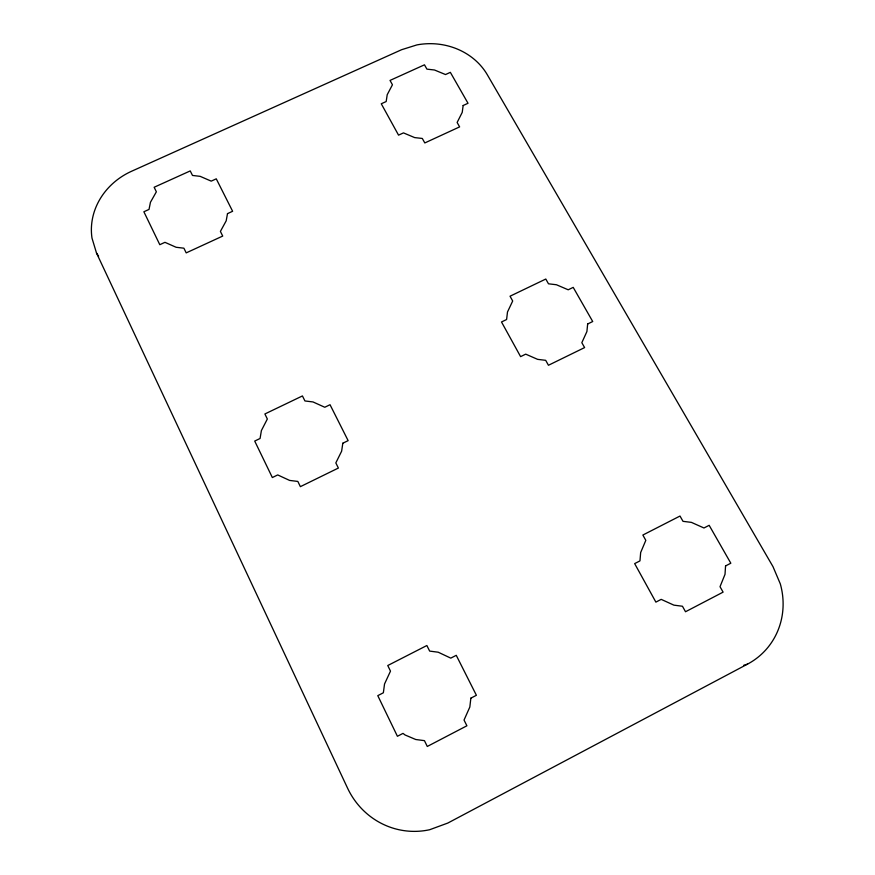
<?xml version="1.0" encoding="UTF-8"?>
<svg xmlns="http://www.w3.org/2000/svg" width="875" height="875" viewBox="0 0 875 875"><rect width="100%" height="100%" fill="white"/><g stroke="black" fill="none" stroke-linecap="round" stroke-linejoin="round"><path stroke-width="1.31" d="M747.523 664.125L447.814 823.058L429.68 829.719A77.022 74.364 -88.5 0 1 347.528 788.069L96.502 253.017L91.995 238.109A67.014 60.845 -18.3 0 1 131.578 171.259L401.592 49.711L416.959 44.898A64.63 58.166 -0.4 0 1 487.375 74.867L772.986 566.628L780.303 583.866A74.495 70.219 45.2 0 1 747.523 664.125L743.706 665.295M96.502 253.017L98.602 256.211M725.561 565.939L725.014 574.339L720.016 586.698L723.1 592.134L685.519 611.745L682.456 606.244L673.903 605.15L661.183 599.364L655.878 602.12L634.659 563.609L639.964 560.886L640.664 552.53L645.816 540.356L642.862 535.041L680.006 516.042L683.003 521.336L691.403 522.375L703.959 527.986L709.166 525.317L730.822 563.216L725.561 565.939M587.661 323.98L586.906 331.548L581.831 342.694L584.609 347.583L548.45 365.269L545.694 360.325L537.622 359.352L525.711 354.145L520.603 356.639L501.506 321.978L506.603 319.517L507.489 311.981L512.695 301L510.037 296.209L545.792 279.038L548.494 283.806L556.434 284.747L568.203 289.789L573.213 287.372L592.714 321.519L587.661 323.98M470.859 698.163L469.831 707.022L464.034 720.059L466.9 725.791L427.284 746.462L424.452 740.655L415.745 739.506L405.016 734.956L403.014 733.381L397.414 736.28L377.781 695.658L383.359 692.781L384.541 683.977L390.491 671.136L387.756 665.525L426.869 645.52L429.658 651.098L438.211 652.214L450.778 658.131L456.258 655.32L476.394 695.286L470.859 698.163M463.148 105.514L462.23 112.372L457.122 122.467L459.627 126.886L424.802 142.942L422.308 138.458L414.663 137.594L403.473 132.891L398.552 135.144L381.27 103.775L386.181 101.544L387.209 94.719L392.448 84.766L390.031 80.423L424.473 64.816L426.923 69.147L434.459 69.989L445.517 74.55L450.352 72.352L468.016 103.272L463.148 105.514M342.814 443.22L341.633 451.194L335.825 462.908L338.384 468.048L300.377 486.653L297.839 481.436L289.614 480.419L277.714 474.928L272.344 477.542L254.713 441.066L260.072 438.484L261.395 430.566L267.345 419.005L264.884 413.973L302.433 395.938L304.938 400.958L313.02 401.942L324.778 407.258L330.039 404.72L348.13 440.639L342.814 443.22M227.5 213.631L226.188 220.828L220.402 231.416L222.72 236.064L186.2 252.886L183.903 248.194L176.127 247.275L164.948 242.331L159.797 244.694L143.872 211.761L149.023 209.42L150.456 202.267L156.363 191.811L154.142 187.261L190.236 170.92L192.5 175.448L200.156 176.345L211.214 181.136L216.267 178.828L232.619 211.28L227.5 213.631"/></g></svg>
